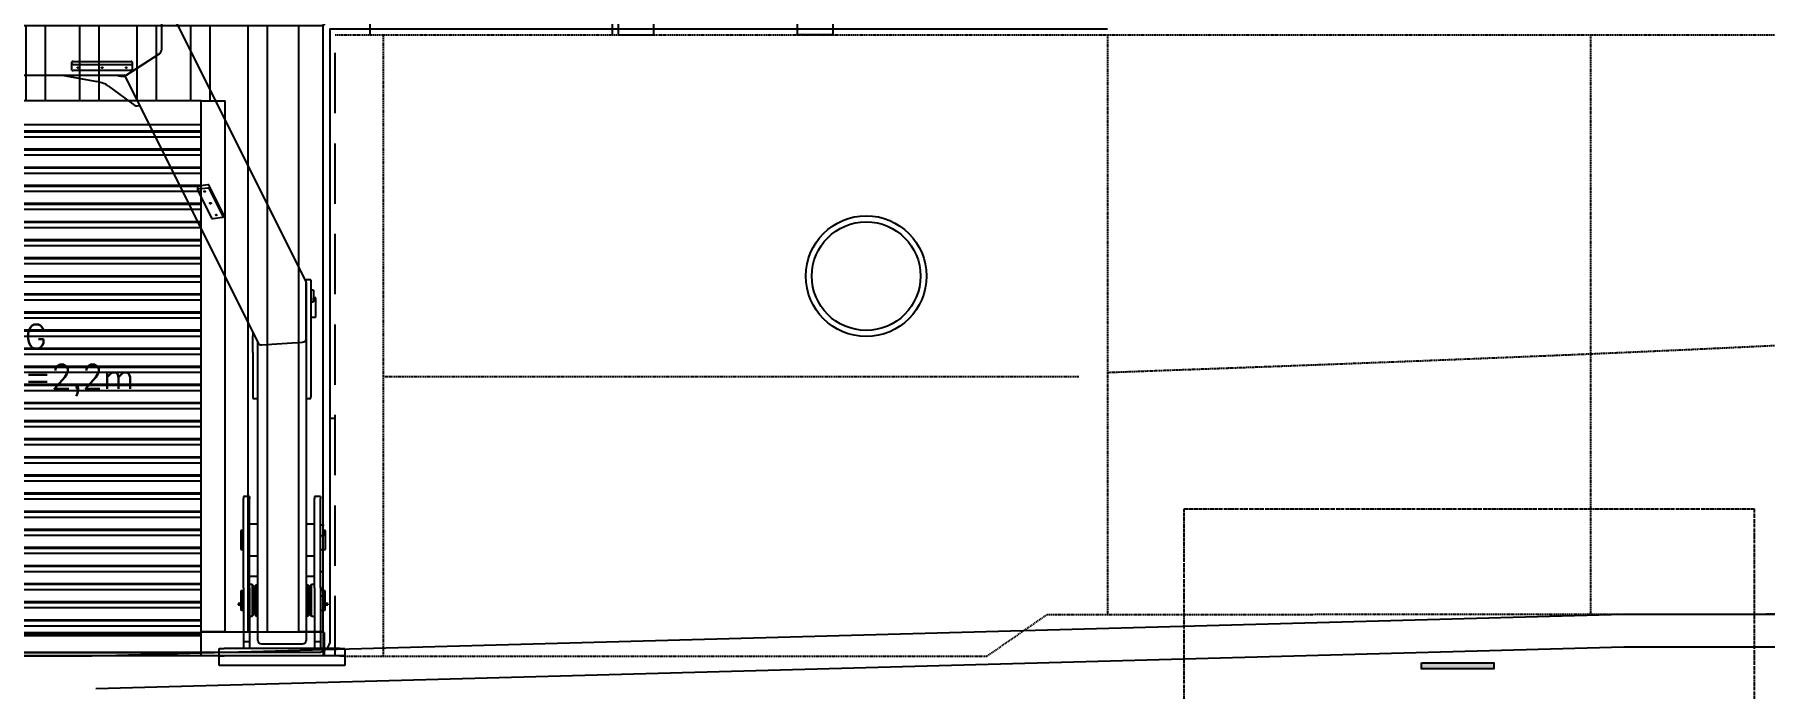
# Model space of a CAD drawing. Extents: x -79364 to 3230, y 28528 to 72157.
# Drawn here: x -61715 to -54550, y 52697 to 55406 of the extents above; entities that cross this region are included whole.
import ezdxf

# ---------------------------------------------------------------- set-up
doc = ezdxf.new("R2010")
doc.units = 0
doc.header["$LTSCALE"] = 500
doc.linetypes.add('DASHED', pattern=[0.75, 0.5, -0.25])
doc.linetypes.add('PHANTOM', pattern=[2.1, 1.25, -0.2, 0.125, -0.2, 0.125, -0.2])
doc.layers.get('0').update_dxf_attribs({"linetype": 'CONTINUOUS'})
for name, color, linetype in [('S0CO1', 1, 'CONTINUOUS'), ('S0CO2', 2, 'CONTINUOUS'), ('S0CO3', 3, 'CONTINUOUS'), ('S0DA1', 1, 'DASHED'), ('S0PH1', 1, 'PHANTOM')]:
    doc.layers.add(name, color=color, linetype=linetype)
doc.styles.add('ROMANS', font='romans.shx', dxfattribs={"height": 200})

# ---------------------------------------------------------------- blocks, each defined once
blk = doc.blocks.new('Container F.SB Lukket port')
at = {"color": 0, "linetype": 'ByBlock'}
for p, q in [((120422.5, -6331.3), (117398.5, -6331.3)), ((117398.5, -6331.3), (117398.5, -6393.3)), ((120422.5, -6331.3), (120422.5, -6393.3)), ((117466, -6403.3), (117010.5, -6403.3)), ((117010.5, -6403.3), (117010.5, -6483.3)), ((117398.5, -6393.3), (120422.5, -6393.3)), ((117410.5, -6393.3), (117410.5, -6403.3)), ((120355, -6403.3), (117466, -6403.3)), ((120810.5, -6403.3), (120355, -6403.3)), ((120410.5, -6393.3), (120410.5, -6403.3)), ((120810.5, -6403.3), (120810.5, -6483.3)), ((116905.5, -6496.2), (116910.5, -6496.2)), ((116905.5, -6590.4), (116905.5, -6496.2)), ((117010.5, -6493.3), (116910.5, -6493.3)), ((116910.5, -6493.3), (116910.5, -6593.3)), ((116913.4, -6496.2), (116913.4, -6590.4)), ((117007.6, -6496.2), (116913.4, -6496.2)), ((117007.6, -6590.4), (117007.6, -6496.2)), ((117010.5, -6483.3), (117010.5, -6493.3)), ((117744.9, -6483.3), (117010.5, -6483.3)), ((117742.8, -6493.3), (117010.5, -6493.3)), ((117010.5, -6593.3), (117010.5, -6493.3)), ((120910.5, -6493.3), (117742.8, -6493.3)), ((120810.5, -6483.3), (117744.9, -6483.3)), ((120810.5, -6483.3), (120810.5, -6493.3)), ((120910.5, -6493.3), (120910.5, -6593.3)), ((120915.5, -6496.2), (120910.5, -6496.2)), ((120915.5, -6496.2), (120915.5, -6590.4)), ((116905.5, -6590.4), (116910.5, -6590.4)), ((116913.4, -6590.4), (117007.6, -6590.4)), ((120915.5, -6590.4), (120910.5, -6590.4)), ((116910.5, -6593.3), (117010.5, -6593.3)), ((116910.5, -6593.3), (116910.5, -8193.3)), ((117721.9, -6593.3), (117010.5, -6593.3)), ((117010.5, -6593.3), (117010.5, -8193.3)), ((117141.3, -6593.3), (117141.3, -8193.3)), ((117221.3, -6593.3), (117221.3, -8193.3)), ((117379.6, -6593.3), (117379.6, -6903.3)), ((117459.6, -6593.3), (117459.6, -6903.3)), ((117601.3, -6593.3), (117601.3, -6903.3)), ((119882.6, -6593.3), (117681.3, -6593.3)), ((117681.3, -6593.3), (117681.3, -6903.3)), ((117839.6, -6593.3), (117839.6, -6903.3)), ((117919.6, -6593.3), (117919.6, -6903.3)), ((118061.3, -6593.3), (118061.3, -6903.3)), ((118141.3, -6593.3), (118141.3, -6903.3)), ((118299.6, -6593.3), (118299.6, -6903.3)), ((118379.6, -6593.3), (118379.6, -6903.3)), ((118521.3, -6593.3), (118521.3, -6903.3)), ((118601.3, -6593.3), (118601.3, -6903.3)), ((118759.6, -6593.3), (118759.6, -6903.3)), ((118839.6, -6593.3), (118839.6, -6903.3)), ((118981.3, -6593.3), (118981.3, -6903.3)), ((119061.3, -6593.3), (119061.3, -6903.3)), ((119219.6, -6593.3), (119219.6, -6903.3)), ((119299.6, -6593.3), (119299.6, -6903.3)), ((119441.3, -6593.3), (119441.3, -6903.3)), ((119521.3, -6593.3), (119521.3, -6903.3)), ((119679.6, -6593.3), (119679.6, -6903.3)), ((120910.5, -6593.3), (119759.6, -6593.3)), ((119759.6, -6593.3), (119759.6, -6903.3)), ((119901.3, -6593.3), (119901.3, -6903.3)), ((119981.3, -6593.3), (119981.3, -6903.3)), ((120139.6, -6593.3), (120139.6, -6903.3)), ((120219.6, -6593.3), (120219.6, -6903.3)), ((120361.3, -6593.3), (120361.3, -6903.3)), ((120441.3, -6593.3), (120441.3, -6903.3)), ((120599.6, -6593.3), (120599.6, -9103.3)), ((120679.6, -6593.3), (120679.6, -8193.3)), ((120810.5, -8193.3), (120810.5, -6593.3)), ((120910.5, -6593.3), (120810.5, -6593.3)), ((120910.5, -8177.8), (120910.5, -6593.3)), ((117310.5, -7003.3), (117310.5, -6903.3)), ((117839.6, -6903.3), (117310.5, -6903.3)), ((120219.6, -6903.3), (117832, -6903.3)), ((120405.5, -6903.3), (120205.4, -6903.3)), ((120405.5, -7003.3), (120405.5, -6903.3)), ((120405.5, -9203.3), (120405.5, -6903.3)), ((120405.5, -6903.3), (120505.5, -6903.3)), ((120505.5, -9103.3), (120505.5, -6903.3)), ((117310.5, -7003.3), (117310.5, -9103.3)), ((117410.5, -7003.3), (117310.5, -7003.3)), ((117594.7, -7003.3), (117310.5, -7003.3)), ((117410.5, -7003.3), (117410.5, -9203.3)), ((120405.5, -7003.3), (117410.5, -7003.3)), ((117410.5, -7028.3), (120405.5, -7028.3)), ((120405.5, -7033.3), (117410.5, -7033.3)), ((117410.5, -7053.3), (120405.5, -7053.3)), ((117410.5, -7103.3), (120405.5, -7103.3)), ((120405.5, -7108.3), (117410.5, -7108.3)), ((117410.5, -7128.3), (120405.5, -7128.3)), ((117410.5, -7178.3), (120405.5, -7178.3)), ((120405.5, -7183.3), (117410.5, -7183.3)), ((117410.5, -7203.3), (120405.5, -7203.3)), ((117410.5, -7253.3), (117584.3, -7253.3)), ((117583.2, -7258.3), (117410.5, -7258.3)), ((117410.5, -7278.3), (117579.1, -7278.3)), ((117410.5, -7278.3), (120405.5, -7278.3)), ((117483.6, -7253.3), (120405.5, -7253.3)), ((117483.6, -7253.3), (117483.6, -7258.3)), ((120405.5, -7258.3), (117483.6, -7258.3)), ((117410.5, -7328.3), (117568.6, -7328.3)), ((117567.6, -7333.3), (117410.5, -7333.3)), ((117410.5, -7353.3), (117563.4, -7353.3)), ((117410.5, -7353.3), (120405.5, -7353.3)), ((117483.6, -7328.3), (120405.5, -7328.3)), ((117483.6, -7328.3), (117483.6, -7333.3)), ((120405.5, -7333.3), (117483.6, -7333.3)), ((117410.5, -7403.3), (117553, -7403.3)), ((117551.9, -7408.3), (117410.5, -7408.3)), ((117410.5, -7428.3), (117547.8, -7428.3)), ((117410.5, -7428.3), (120405.5, -7428.3)), ((117483.6, -7403.3), (120405.5, -7403.3)), ((117483.6, -7403.3), (117483.6, -7408.3)), ((120405.5, -7408.3), (117483.6, -7408.3)), ((117410.5, -7478.3), (117537.3, -7478.3)), ((117536.3, -7483.3), (117410.5, -7483.3)), ((117410.5, -7503.3), (117532.1, -7503.3)), ((117410.5, -7503.3), (120405.5, -7503.3)), ((117483.6, -7478.3), (120405.5, -7478.3)), ((117483.6, -7478.3), (117483.6, -7483.3)), ((120405.5, -7483.3), (117483.6, -7483.3)), ((117410.5, -7553.3), (117521.7, -7553.3)), ((117520.7, -7558.3), (117410.5, -7558.3)), ((117410.5, -7578.3), (117516.5, -7578.3)), ((117410.5, -7578.3), (120405.5, -7578.3)), ((117483.6, -7553.3), (120405.5, -7553.3)), ((117483.6, -7553.3), (117483.6, -7558.3)), ((120405.5, -7558.3), (117483.6, -7558.3)), ((117410.5, -7628.3), (117506.1, -7628.3)), ((117505, -7633.3), (117410.5, -7633.3)), ((117410.5, -7653.3), (117500.8, -7653.3)), ((117410.5, -7653.3), (120405.5, -7653.3)), ((117483.6, -7628.3), (120405.5, -7628.3)), ((117483.6, -7628.3), (117483.6, -7633.3)), ((120405.5, -7633.3), (117483.6, -7633.3)), ((117410.5, -7703.3), (117490.4, -7703.3)), ((117489.4, -7708.3), (117410.5, -7708.3)), ((117410.5, -7728.3), (117485.2, -7728.3)), ((117410.5, -7728.3), (120405.5, -7728.3)), ((117483.6, -7703.3), (120405.5, -7703.3)), ((117483.6, -7703.3), (117483.6, -7708.3)), ((120405.5, -7708.3), (117483.6, -7708.3)), ((117410.5, -7778.3), (117474.8, -7778.3)), ((117410.5, -7778.3), (118045.7, -7778.3)), ((117473.7, -7783.3), (117410.5, -7783.3)), ((118045.7, -7783.3), (117410.5, -7783.3)), ((117410.5, -7803.3), (117469.6, -7803.3)), ((117410.5, -7803.3), (118045.7, -7803.3)), ((119618.4, -7778.3), (120405.5, -7778.3)), ((120405.5, -7783.3), (119618.4, -7783.3)), ((119618.4, -7803.3), (120405.5, -7803.3)), ((117410.5, -7853.3), (117459.1, -7853.3)), ((117410.5, -7853.3), (118045.7, -7853.3)), ((117458.1, -7858.3), (117410.5, -7858.3)), ((118045.7, -7858.3), (117410.5, -7858.3)), ((117410.5, -7878.3), (117453.9, -7878.3)), ((117410.5, -7878.3), (118045.7, -7878.3)), ((119618.4, -7853.3), (120405.5, -7853.3)), ((120405.5, -7858.3), (119618.4, -7858.3)), ((119618.4, -7878.3), (120405.5, -7878.3)), ((117410.5, -7928.3), (117443.5, -7928.3)), ((117410.5, -7928.3), (118045.7, -7928.3)), ((117442.4, -7933.3), (117410.5, -7933.3)), ((118045.7, -7933.3), (117410.5, -7933.3)), ((117410.5, -7953.3), (117438.3, -7953.3)), ((117410.5, -7953.3), (118045.7, -7953.3)), ((119618.4, -7928.3), (120405.5, -7928.3)), ((120405.5, -7933.3), (119618.4, -7933.3)), ((119618.4, -7953.3), (120405.5, -7953.3)), ((117410.5, -8003.3), (117427.8, -8003.3)), ((117410.5, -8003.3), (118045.7, -8003.3)), ((117426.8, -8008.3), (117410.5, -8008.3)), ((118045.7, -8008.3), (117410.5, -8008.3)), ((119618.4, -8003.3), (120405.5, -8003.3)), ((120405.5, -8008.3), (119618.4, -8008.3)), ((120165.3, -8003.3), (120165.3, -8008.3)), ((117410.5, -8028.3), (117422.6, -8028.3)), ((117410.5, -8028.3), (118045.7, -8028.3)), ((117410.5, -8078.3), (117412.2, -8078.3)), ((117410.5, -8078.3), (118045.7, -8078.3)), ((117411.2, -8083.3), (117410.5, -8083.3)), ((118045.7, -8083.3), (117410.5, -8083.3)), ((119618.4, -8028.3), (120405.5, -8028.3)), ((119618.4, -8078.3), (120405.5, -8078.3)), ((120405.5, -8083.3), (119618.4, -8083.3)), ((120165.3, -8078.3), (120165.3, -8083.3)), ((117410.5, -8103.3), (118045.7, -8103.3)), ((117410.5, -8153.3), (118045.7, -8153.3)), ((118045.7, -8158.3), (117410.5, -8158.3)), ((119618.4, -8103.3), (120405.5, -8103.3)), ((119618.4, -8153.3), (120405.5, -8153.3)), ((120405.5, -8158.3), (119618.4, -8158.3)), ((120165.3, -8153.3), (120165.3, -8158.3)), ((116910.5, -8193.3), (116910.5, -9103.3)), ((117010.5, -8193.3), (117010.5, -9103.3)), ((117141.3, -8193.3), (117141.3, -9103.3)), ((117221.3, -8193.3), (117221.3, -9103.3)), ((117410.5, -8178.3), (118045.7, -8178.3)), ((117410.5, -8228.3), (120405.5, -8228.3)), ((120405.5, -8233.3), (117410.5, -8233.3)), ((119618.4, -8178.3), (120405.5, -8178.3)), ((120679.6, -8193.3), (120679.6, -9103.3)), ((120810.5, -9103.3), (120810.5, -8193.3)), ((120910.5, -9103.3), (120910.5, -8177.8)), ((117410.5, -8253.3), (120405.5, -8253.3)), ((117410.5, -8303.3), (120405.5, -8303.3)), ((120405.5, -8308.3), (117410.5, -8308.3)), ((117410.5, -8328.3), (120405.5, -8328.3)), ((117410.5, -8378.3), (120405.5, -8378.3)), ((117633.6, -8378.3), (117633.6, -8383.3)), ((117713.8, -8378.3), (117713.8, -8383.3)), ((117863.8, -8378.3), (117863.8, -8383.3)), ((117943.9, -8378.3), (117943.9, -8383.3)), ((118093.9, -8378.3), (118093.9, -8383.3)), ((118174.1, -8378.3), (118174.1, -8383.3)), ((120405.5, -8383.3), (117410.5, -8383.3)), ((117410.5, -8403.3), (120405.5, -8403.3)), ((117410.5, -8453.3), (120405.5, -8453.3)), ((120405.5, -8458.3), (117410.5, -8458.3)), ((117410.5, -8478.3), (120405.5, -8478.3)), ((117410.5, -8528.3), (120405.5, -8528.3)), ((120405.5, -8533.3), (117410.5, -8533.3)), ((117410.5, -8553.3), (120405.5, -8553.3)), ((117410.5, -8603.3), (120405.5, -8603.3)), ((120405.5, -8608.3), (117410.5, -8608.3)), ((117410.5, -8628.3), (120405.5, -8628.3)), ((117410.5, -8678.3), (120405.5, -8678.3)), ((120405.5, -8683.3), (117410.5, -8683.3)), ((117410.5, -8703.3), (120405.5, -8703.3)), ((117410.5, -8753.3), (120405.5, -8753.3)), ((120405.5, -8758.3), (117410.5, -8758.3)), ((117410.5, -8778.3), (120405.5, -8778.3)), ((117410.5, -8828.3), (120405.5, -8828.3)), ((120405.5, -8833.3), (117410.5, -8833.3)), ((117410.5, -8853.3), (120405.5, -8853.3)), ((117410.5, -8903.3), (120405.5, -8903.3)), ((120405.5, -8908.3), (117410.5, -8908.3)), ((117410.5, -8928.3), (120405.5, -8928.3)), ((117410.5, -8978.3), (120405.5, -8978.3)), ((120405.5, -8983.3), (117410.5, -8983.3)), ((117410.5, -9003.3), (120405.5, -9003.3)), ((117410.5, -9053.3), (120405.5, -9053.3)), ((120405.5, -9058.3), (117410.5, -9058.3)), ((117410.5, -9078.3), (120405.5, -9078.3)), ((116905.5, -9200.4), (116905.5, -9106.2)), ((116905.5, -9106.2), (116910.5, -9106.2)), ((116910.5, -9103.3), (116910.5, -9203.3)), ((117010.5, -9103.3), (116910.5, -9103.3)), ((117007.6, -9106.2), (116913.4, -9106.2)), ((116913.4, -9106.2), (116913.4, -9200.4)), ((117007.6, -9200.4), (117007.6, -9106.2)), ((117010.5, -9103.3), (117410.5, -9103.3)), ((117010.5, -9203.3), (117010.5, -9103.3)), ((120405.5, -9107.3), (117410.5, -9107.3)), ((120405.5, -9115.3), (117410.5, -9115.3)), ((120405.5, -9120.3), (117410.5, -9120.3)), ((120505.5, -9103.3), (120405.5, -9103.3)), ((120410.5, -9103.3), (120910.5, -9103.3)), ((120910.5, -9103.3), (120810.5, -9103.3)), ((120910.5, -9103.3), (120910.5, -9203.3)), ((120915.5, -9106.2), (120910.5, -9106.2)), ((120915.5, -9106.2), (120915.5, -9200.4)), ((116905.5, -9200.4), (116910.5, -9200.4)), ((120910.5, -9203.3), (116910.5, -9203.3)), ((116913.4, -9200.4), (117007.6, -9200.4)), ((120390.5, -9190.3), (117410.5, -9190.3)), ((118165.5, -9195.3), (117410.5, -9195.3)), ((120915.5, -9200.4), (120910.5, -9200.4))]:
    blk.add_line(p, q, dxfattribs=at)
blk.add_lwpolyline([(118045.7, -7754.7), (119618.4, -7754.7), (119618.4, -8217.2), (118045.7, -8217.2)], close=True, dxfattribs=at)
at = {"color": 0, "linetype": 'ByBlock', "insert": (118825.3, -7830), "char_height": 100, "attachment_point": 1, "style": 'ROMANS'}
blk.add_mtext('\\pxqc;OPENING\\PB=3,0m x H=2,2m', dxfattribs=at)
blk = doc.blocks.new('A$C52F54857')
for p, q in [((4421.3, 1591.9), (3823.3, 2791.1)), ((3824.2, 2786.7), (3824.2, 2552.9)), ((3824.2, 2786.7), (3824.2, 2552.9)), ((3679.7, 2447.4), (3812.5, 2532.4)), ((3812.5, 2532.4), (3679.7, 2447.4)), ((3022.5, 2445.4), (3673.8, 2445.4)), ((3411.9, 2445.4), (3555.8, 2419.2)), ((3452.5, 2486.9), (3452.5, 2499.9)), ((3452.5, 2466.9), (3452.5, 2486.9)), ((3457.5, 2502.4), (3697.5, 2502.4)), ((3457.5, 2489.4), (3697.5, 2489.4)), ((3697.5, 2464.4), (3457.5, 2464.4)), ((3670.4, 2445.4), (4223.7, 1335.9)), ((3702.5, 2499.9), (3702.5, 2486.9)), ((3702.5, 2486.9), (3702.5, 2466.9)), ((3604.5, 2400.1), (3712.4, 2320.2)), ((3723.1, 2318.1), (3733.2, 2319.4)), ((3972.9, 1983.7), (3972.9, 1970.7)), ((3973, 1970.1), (4031.1, 1853.7)), ((4015.5, 1990.9), (3976.7, 1986.1)), ((4015.5, 1978), (3976.7, 1973.1)), ((4079.6, 1872.7), (4021.6, 1989.1)), ((4079.6, 1859.7), (4021.6, 1976.1)), ((4079.8, 1859.1), (4079.8, 1872.1)), ((4037.2, 1851.8), (4076, 1856.7)), ((4422.5, 1586.9), (4422.5, 1598.3)), ((4442.5, 1598.3), (4422.5, 1598.3)), ((4422.5, 1586.9), (4422.5, 1353.1)), ((4422.5, 1353.1), (4422.5, 1586.9)), ((4442.5, 1598.3), (4442.5, 1573.3)), ((4442.5, 1573.3), (4442.5, 1365.7)), ((4452.5, 1554.6), (4442.5, 1554.6)), ((4442.5, 1507.3), (4453.5, 1507.3)), ((4452.5, 1554.6), (4452.5, 1550.4)), ((4452.5, 1550.4), (4452.5, 1516)), ((4452.5, 1516), (4452.5, 1510.2)), ((4452.5, 1510.2), (4452.5, 1507.3)), ((4453.5, 1507.3), (4453.5, 1523.8)), ((4461.5, 1523.8), (4453.5, 1523.8)), ((4461.5, 1523.8), (4461.5, 1443.8)), ((4462.5, 1522.8), (4461.5, 1523.8)), ((4462.5, 1444.8), (4462.5, 1522.8)), ((4442.5, 1443.8), (4461.5, 1443.8)), ((4461.5, 1443.8), (4462.5, 1444.8)), ((4202.5, 1378.3), (4202.5, 1365.7)), ((4202.5, 1297.4), (4202.5, 1365.7)), ((4442.5, 1365.7), (4442.5, 1297.4)), ((4202.5, 1297.4), (4202.5, 1112.4)), ((4222.5, 103.1), (4222.5, 1338.2)), ((4237.5, 1328.7), (4407.5, 1339.2)), ((4237.5, 1328.7), (4407.5, 1339.2)), ((4422.5, 1353.1), (4422.5, 103.1)), ((4442.5, 1297.4), (4442.5, 1112.4)), ((4202.5, 1112.4), (4202.5, 1105.7)), ((4202.5, 1105.7), (4222.5, 1105.7)), ((4422.5, 1105.7), (4442.5, 1105.7)), ((4442.5, 1105.7), (4442.5, 1112.4)), ((4162.5, 700), (4162.5, 691.8)), ((4187.5, 700), (4162.5, 700)), ((4162.5, 441.8), (4162.5, 691.8)), ((4187.5, 700), (4187.5, 691.8)), ((4187.5, 441.8), (4187.5, 691.8)), ((4457.5, 700), (4457.5, 691.8)), ((4482.5, 700), (4457.5, 700)), ((4457.5, 441.8), (4457.5, 691.8)), ((4482.5, 700), (4482.5, 691.8)), ((4482.5, 441.8), (4482.5, 691.8)), ((4222.5, 585), (4187.5, 585)), ((4457.5, 585), (4422.5, 585)), ((4482.5, 582.5), (4492.5, 582.5)), ((4492.5, 582.5), (4492.5, 577.5)), ((4492.5, 542.5), (4492.5, 577.5)), ((4157.5, 560), (4152.5, 559)), ((4152.5, 559), (4152.5, 481)), ((4157.5, 480), (4157.5, 560)), ((4162.5, 560), (4157.5, 560)), ((4492.5, 537.5), (4482.5, 537.5)), ((4492.5, 542.5), (4492.5, 537.5)), ((4492.5, 537.5), (4493.5, 537.5)), ((4493.5, 560), (4493.5, 537.5)), ((4501.5, 560), (4493.5, 560)), ((4501.5, 560), (4501.5, 480)), ((4502.5, 559), (4501.5, 560)), ((4502.5, 481), (4502.5, 559)), ((4152.5, 481), (4157.5, 480)), ((4157.5, 480), (4162.5, 480)), ((4162.5, 322.5), (4162.5, 441.8)), ((4187.5, 455), (4222.5, 455)), ((4187.5, 322.5), (4187.5, 441.8)), ((4422.5, 455), (4457.5, 455)), ((4457.5, 322.5), (4457.5, 441.8)), ((4482.5, 480), (4501.5, 480)), ((4482.5, 322.5), (4482.5, 441.8)), ((4501.5, 480), (4502.5, 481)), ((4187.5, 370), (4222.5, 370)), ((4422.5, 370), (4457.5, 370)), ((4491.5, 387.5), (4482.5, 387.5)), ((4491.5, 387.5), (4491.5, 384.1)), ((4491.5, 384.1), (4491.5, 344.1)), ((4156.5, 310), (4151.5, 309)), ((4151.5, 309), (4151.5, 231)), ((4156.5, 230), (4156.5, 310)), ((4162.5, 310), (4156.5, 310)), ((4162.5, 322.5), (4162.5, 100)), ((4199.5, 335), (4187.5, 335)), ((4187.5, 322.5), (4187.5, 100)), ((4199.5, 335), (4199.5, 205)), ((4207.5, 327), (4199.5, 335)), ((4207.5, 213), (4207.5, 327)), ((4212.5, 310), (4207.5, 310)), ((4213.5, 333.5), (4212.5, 332.5)), ((4212.5, 332.5), (4212.5, 207.5)), ((4213.5, 333.5), (4213.5, 206.5)), ((4222.5, 333.5), (4213.5, 333.5)), ((4431.5, 333.5), (4422.5, 333.5)), ((4431.5, 333.5), (4431.5, 206.5)), ((4432.5, 332.5), (4431.5, 333.5)), ((4432.5, 332.5), (4432.5, 207.5)), ((4437.5, 310), (4432.5, 310)), ((4445.5, 335), (4437.5, 327)), ((4437.5, 327), (4437.5, 213)), ((4445.5, 205), (4445.5, 335)), ((4457.5, 335), (4445.5, 335)), ((4457.5, 322.5), (4457.5, 100)), ((4482.5, 322.5), (4482.5, 100)), ((4491.5, 287.5), (4482.5, 287.5)), ((4491.5, 344.1), (4491.5, 327.5)), ((4491.5, 307.5), (4491.5, 327.5)), ((4491.5, 307.5), (4491.5, 287.5)), ((4491.5, 287.5), (4492.5, 287.5)), ((4492.5, 310), (4492.5, 287.5)), ((4500.5, 310), (4492.5, 310)), ((4500.5, 310), (4500.5, 230)), ((4501.5, 309), (4500.5, 310)), ((4501.5, 231), (4501.5, 309)), ((4142.7, 256.9), (4141, 256)), ((4141, 256), (4141, 252)), ((4141, 252), (4142.7, 251.1)), ((4148.5, 258.4), (4146, 256.7)), ((4146, 256.7), (4146, 251.3)), ((4146, 251.3), (4148.5, 249.6)), ((4148.5, 256.8), (4148.5, 259.5)), ((4148.5, 259.5), (4149, 259.5)), ((4149, 259.5), (4148.5, 256.8)), ((4148.5, 251.3), (4148.5, 256.8)), ((4149, 254), (4148.5, 251.3)), ((4148.5, 248.5), (4148.5, 251.3)), ((4149, 248.5), (4148.5, 248.5)), ((4151, 259.5), (4149, 259.5)), ((4151, 254), (4149, 254)), ((4151, 248.5), (4149, 248.5)), ((4151.5, 231), (4156.5, 230)), ((4156.5, 230), (4162.5, 230)), ((4207.5, 230), (4212.5, 230)), ((4432.5, 230), (4437.5, 230)), ((4482.5, 230), (4500.5, 230)), ((4500.5, 230), (4501.5, 231)), ((4502, 259.5), (4504, 259.5)), ((4502, 254), (4504, 254)), ((4502, 248.5), (4504, 248.5)), ((4504, 259.5), (4504.5, 259.5)), ((4504, 254), (4504.5, 256.8)), ((4504, 248.5), (4504.5, 251.3)), ((4504.5, 248.5), (4504, 248.5)), ((4504.5, 259.5), (4504.5, 256.8)), ((4507, 256.7), (4504.5, 258.4)), ((4504.5, 256.8), (4504.5, 251.3)), ((4504.5, 251.3), (4504.5, 248.5)), ((4504.5, 249.6), (4507, 251.3)), ((4507, 256.7), (4507, 251.3)), ((4512, 256), (4510.2, 256.9)), ((4510.2, 251.1), (4512, 252)), ((4512, 256), (4512, 252)), ((4187.5, 205), (4199.5, 205)), ((4199.5, 205), (4207.5, 213)), ((4212.5, 207.5), (4213.5, 206.5)), ((4213.5, 206.5), (4222.5, 206.5)), ((4422.5, 206.5), (4431.5, 206.5)), ((4431.5, 206.5), (4432.5, 207.5)), ((4437.5, 213), (4445.5, 205)), ((4445.5, 205), (4457.5, 205)), ((4162.5, 100), (4187.5, 100)), ((4162.5, 100), (4162.5, 70)), ((4187.5, 100), (4187.5, 70)), ((4237.5, 90.1), (4407.5, 90.1)), ((4457.5, 100), (4482.5, 100)), ((4457.5, 100), (4457.5, 70)), ((4482.5, 100), (4482.5, 70)), ((4062.5, 40), (4062.5, 70)), ((4062.5, 70), (4082.5, 70)), ((4082.5, 40), (4062.5, 40)), ((4062.5, 0), (4062.5, 40)), ((4062.5, 40), (4082.5, 40)), ((4082.5, 0), (4062.5, 0)), ((4562.5, 70), (4082.5, 70)), ((4562.5, 40), (4082.5, 40)), ((4562.5, 40), (4082.5, 40)), ((4562.5, 0), (4082.5, 0)), ((4562.5, 70), (4582.5, 70)), ((4582.5, 40), (4562.5, 40)), ((4562.5, 40), (4582.5, 40)), ((4582.5, 0), (4562.5, 0)), ((4582.5, 70), (4582.5, 40)), ((4582.5, 40), (4582.5, 0))]:
    blk.add_line(p, q)
for centre, radius, start, end in [((4144.2, 254.1), 3.14, 55.06119, 117.26547), ((4144.2, 253.9), 3.14, 242.73453, 304.93881), ((4157, 256.8), 8.48, 180.65275, 199.60341), ((4157, 251.3), 8.48, 180.65275, 199.60341), ((4496, 256.7), 8.48, 0.65275, 19.60341), ((4496, 251.2), 8.48, 0.65275, 19.60341), ((4508.8, 254.1), 3.14, 62.73453, 124.93881), ((4508.8, 253.9), 3.14, 235.06119, 297.26547)]:
    blk.add_arc(centre, radius, start, end)
for centre, major_axis, ratio, start_param, end_param in [((3812.5, 2545.4), (8.8, 14.2), 0.5449, 3.990392, 5.561189), ((3812.5, 2545.4), (-8.8, -14.2), 0.5449, 0.8488, 2.419596), ((3457.5, 2499.9), (-5, 0), 0.5, 4.712389, 6.283185), ((3457.5, 2486.9), (5, 0), 0.5, 1.570796, 3.141593), ((3457.5, 2466.9), (-5, 0), 0.5, 0, 1.570796), ((3668, 2465.8), (-50, 0), 0.5, 0.960739, 1.663584), ((3679.7, 2460.4), (8.8, 14.2), 0.5449, 2.816392, 3.990392), ((3679.7, 2460.4), (8.8, 14.2), 0.5449, 3.466794, 3.990392), ((3697.5, 2499.9), (-5, 0), 0.5, 3.141593, 4.712389), ((3697.5, 2486.9), (5, 0), 0.5, 0, 1.570796), ((3697.5, 2466.9), (-5, 0), 0.5, 1.570796, 3.141593), ((3521.6, 2372.2), (100, 0), 0.5, 0.593412, 1.22173), ((3720.7, 2323), (-10, 0), 0.5, 0.593412, 1.815142), ((3977.9, 1970.7), (5, 0), 0.5, 1.815142, 3.385939), ((3977.9, 1983.7), (5, 0), 0.5, 1.815142, 3.141593), ((4016.7, 1988.5), (-5, 0), 0.5, 3.385939, 4.956735), ((4016.7, 1975.5), (5, 0), 0.5, 0.244346, 1.815142), ((4074.8, 1872.1), (-5, 0), 0.5, 3.141593, 3.385939), ((4036, 1854.3), (-5, 0), 0.5, 0.244346, 1.815142), ((4074.8, 1859.1), (-5, 0), 0.5, 1.815142, 3.385939), ((4407.5, 1586), (-14.7, -3.5), 0.853683, 2.943195, 3.33999), ((4407.5, 1586), (-14.7, -3.5), 0.853683, 2.943195, 3.33999), ((4237.5, 1341.7), (14.7, 3.5), 0.853683, 3.33999, 4.513991), ((4237.5, 1341.7), (14.7, 3.5), 0.853683, 3.33999, 4.513991), ((4407.5, 1352.2), (14.7, 3.5), 0.853683, 4.513991, 6.084788), ((4407.5, 1352.2), (-14.7, -3.5), 0.853683, 1.372399, 2.943195), ((4237.5, 103.1), (15, 0), 0.866025, 3.141593, 4.712389), ((4407.5, 103.1), (15, 0), 0.866025, 4.712389, 6.283185)]:
    blk.add_ellipse(centre, major_axis=major_axis, ratio=ratio, start_param=start_param, end_param=end_param)
for centre in [(3477.5, 2476.9), (3577.5, 2476.9), (3677.5, 2476.9), (4002.1, 1963.4), (4026.3, 1914.9), (4050.5, 1866.4)]:
    blk.add_ellipse(centre, major_axis=(3.32, 0), ratio=0.5)
blk = doc.blocks.new('dekksmerke')
h = blk.add_hatch(color=256)
h.dxf.hatch_style = 1
h.paths.add_polyline_path([(23081.4, 67877.4), (23381.4, 67877.4), (23381.4, 67852.4), (23081.4, 67852.4)])
blk.add_lwpolyline([(23081.4, 67877.4), (23381.4, 67877.4), (23381.4, 67852.4), (23081.4, 67852.4)], close=True)

msp = doc.modelspace()

# ---------------------------------------------------------------- linework, layer by layer
at = {"color": 0}
for points in [[(-58989.325, 55802.005), (-59012.185, 55802.005), (-59161.99, 55614.49), (-59168.83, 55612.195), (-59184.85, 55605.355), (-59206.585, 55596.22), (-59231.74, 55585.915), (-59255.725, 55575.61), (-59277.46, 55566.475), (-59292.31, 55559.59), (-59298.025, 55557.34), (-59298.025, 55405.24), (-59150.56, 55405.24), (-59150.56, 55472.695)], [(-58717.165, 55802.005), (-58693.18, 55802.005), (-58544.5, 55614.49), (-58537.66, 55612.195), (-58521.64, 55605.355), (-58499.905, 55596.22), (-58474.75, 55585.915), (-58450.765, 55575.61), (-58429.03, 55566.475), (-58414.18, 55559.59), (-58408.42, 55557.34), (-58408.42, 55405.24), (-58554.805, 55405.24), (-58554.805, 55472.695)]]:
    msp.add_lwpolyline(points, dxfattribs=at)
at = {"layer": 'S0CO1', "color": 0}
for p, q in [((-61478.694, 52832.23), (-55133.96, 53005.24)), ((-55133.96, 53005.24), (-44674.28, 53005.24)), ((-73770.823, 52832.23), (-61478.694, 52832.23)), ((-61462.224, 52697.629), (-55132.12, 52870.24)), ((-55132.12, 52870.24), (-44674.28, 52870.24))]:
    msp.add_line(p, q, dxfattribs=at)
msp.add_circle((-58270.823, 54405.465), 225, dxfattribs=at)
at = {"layer": 'S0CO2', "color": 0}
msp.add_lwpolyline([(-64600.82, 53832.23), (-64600.82, 52897.23, 0.41421356), (-64550.82, 52847.23), (-60540.822, 52847.23, 0.41421356), (-60490.822, 52897.23), (-60490.822, 55430.24), (-57270.823, 55430.24)], format="xyb", dxfattribs=at)
msp.add_circle((-58270.823, 54405.465), 250, dxfattribs=at)
at = {"layer": 'S0CO3', "color": 0}
for p, q in [((-60325.347, 55405.24), (-60325.347, 57605.24)), ((-59321.717, 55405.24), (-59321.717, 57605.24))]:
    msp.add_line(p, q, dxfattribs=at)
at = {"layer": 'S0DA1', "color": 0, "linetype": 'DASHED', "ltscale": 0.02}
for p, q in [((-60470.823, 55405.24), (-38156.531, 55405.24)), ((-60270.823, 52830.465), (-60270.823, 55405.24)), ((-57270.823, 55405.24), (-57270.823, 53005.24)), ((-55270.823, 55405.24), (-55270.823, 53005.24)), ((-60270.823, 53990.24), (-57390.281, 53990.24))]:
    msp.add_line(p, q, dxfattribs=at)
at = {"layer": 'S0DA1', "color": 0, "linetype": 'DASHED'}
for p, q in [((-60470.823, 52830.465), (-60470.823, 55405.24)), ((-60490.822, 53817.23), (-60470.823, 53817.23))]:
    msp.add_line(p, q, dxfattribs=at)
at = {"layer": 'S0DA1', "color": 0, "linetype": 'DASHED', "ltscale": 0.02}
msp.add_lwpolyline([(-60429.412, 52830.465), (-57770.823, 52830.465), (-57520.823, 53003.476), (-40081.902, 53016.365)], dxfattribs=at)
at = {"layer": 'S0DA1', "color": 0, "ltscale": 0.02}
msp.add_open_spline([(-38174.648, 55394.867), (-38740.82, 55374.644), (-40674.202, 55305.586), (-43642.361, 55186.85), (-47147.628, 54845.744), (-50572.097, 54360.927), (-53982.188, 54124.793), (-56278.744, 54041.305), (-57270.823, 54005.24)], degree=3, knots=[0, 0, 0, 0, 1699.65730532, 5804.05061231, 8908.63045826, 12260.70703311, 16176.94368046, 19155.30977716, 19155.30977716, 19155.30977716, 19155.30977716], dxfattribs=at)
at = {"layer": 'S0PH1', "color": 0, "ltscale": 0.02}
msp.add_lwpolyline([(-56954.361, 53440.736), (-54592.566, 53440.736), (-54592.566, 46312.67), (-56954.361, 46312.67)], close=True, dxfattribs=at)

# ---------------------------------------------------------------- block references
at = {"layer": 'S0CO1', "color": 0}
for name, p in [('Container F.SB Lukket port', (-181431.298, 62035.493)), ('A$C52F54857', (-65013.32, 52792.23))]:
    msp.add_blockref(name, p, dxfattribs=at)
at = {"layer": 'S0CO2', "color": 0}
msp.add_blockref('dekksmerke', (-79052.27, -15073.892), dxfattribs=at)

doc.saveas('drawing.dxf')
